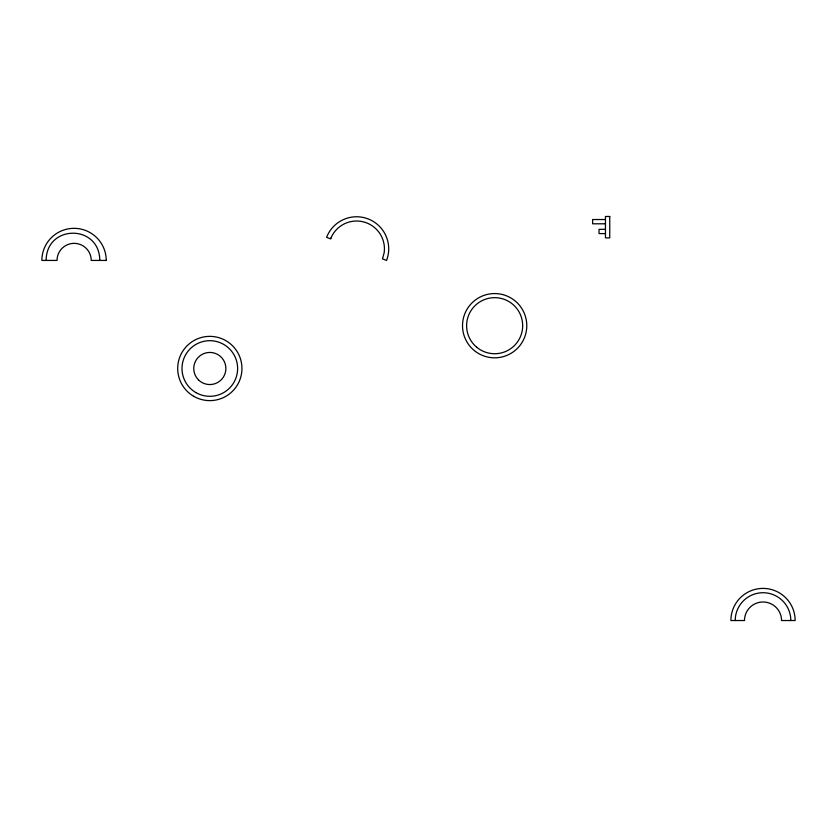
<?xml version="1.0" encoding="UTF-8"?>
<svg xmlns="http://www.w3.org/2000/svg" width="837" height="837" viewBox="0 0 837 837"><rect width="100%" height="100%" fill="white"/><g stroke="black" fill="none" stroke-linecap="round" stroke-linejoin="round"><path stroke-width="1.26" d="M46.129 260.433C46.297 224.138 99.624 224.138 99.791 260.433M605.465 219.524L592.617 219.524L592.617 223.803L605.465 223.803M605.465 229.317L599.041 229.317L599.041 233.596L605.465 233.596M106.278 260.433L91.233 260.433A17.096 17.096 0 0 0 74.127 243.358A17.096 17.096 0 0 0 57.031 260.433L41.85 260.433A32.183 32.183 0 0 1 74.064 228.334A32.183 32.183 0 0 1 106.247 260.433M735.21 620.531A27.809 27.809 0 0 1 763.02 592.722A27.809 27.809 0 0 1 790.829 620.531M330.918 238.095L330.688 238.932L326.597 237.352A32.13 32.13 0 0 1 368.134 218.907A32.13 32.13 0 0 1 386.568 260.433L382.478 258.863L384.173 252.68A27.841 27.841 0 0 0 330.918 238.095M609.754 216.469L605.465 216.469L605.465 237.886L609.754 237.886L609.754 216.469M744.48 620.531L730.889 620.531A32.13 32.13 0 0 1 763.02 588.401A32.13 32.13 0 0 1 795.15 620.531L781.559 620.531A18.54 18.54 0 0 0 763.02 601.991A18.54 18.54 0 0 0 744.48 620.531M475.5 351.498A32.13 32.13 0 0 0 526.567 329.37A32.13 32.13 0 0 0 481.871 296.214A32.13 32.13 0 0 0 475.5 351.498M476.651 347.188A28.029 28.029 0 0 0 522.257 330.531A28.029 28.029 0 0 0 485.031 299.364A28.029 28.029 0 0 0 476.651 347.188M198.463 379.852A16.06 16.06 0 0 0 225.331 372.653A16.06 16.06 0 0 0 205.661 352.984A16.06 16.06 0 0 0 198.463 379.852M193.755 396.319A32.13 32.13 0 0 0 241.945 368.5A32.13 32.13 0 0 0 193.755 340.669A32.13 32.13 0 0 0 193.755 396.319M195.91 392.584A27.809 27.809 0 0 0 237.624 368.5A27.809 27.809 0 0 0 195.91 344.415A27.809 27.809 0 0 0 195.91 392.584"/></g></svg>
